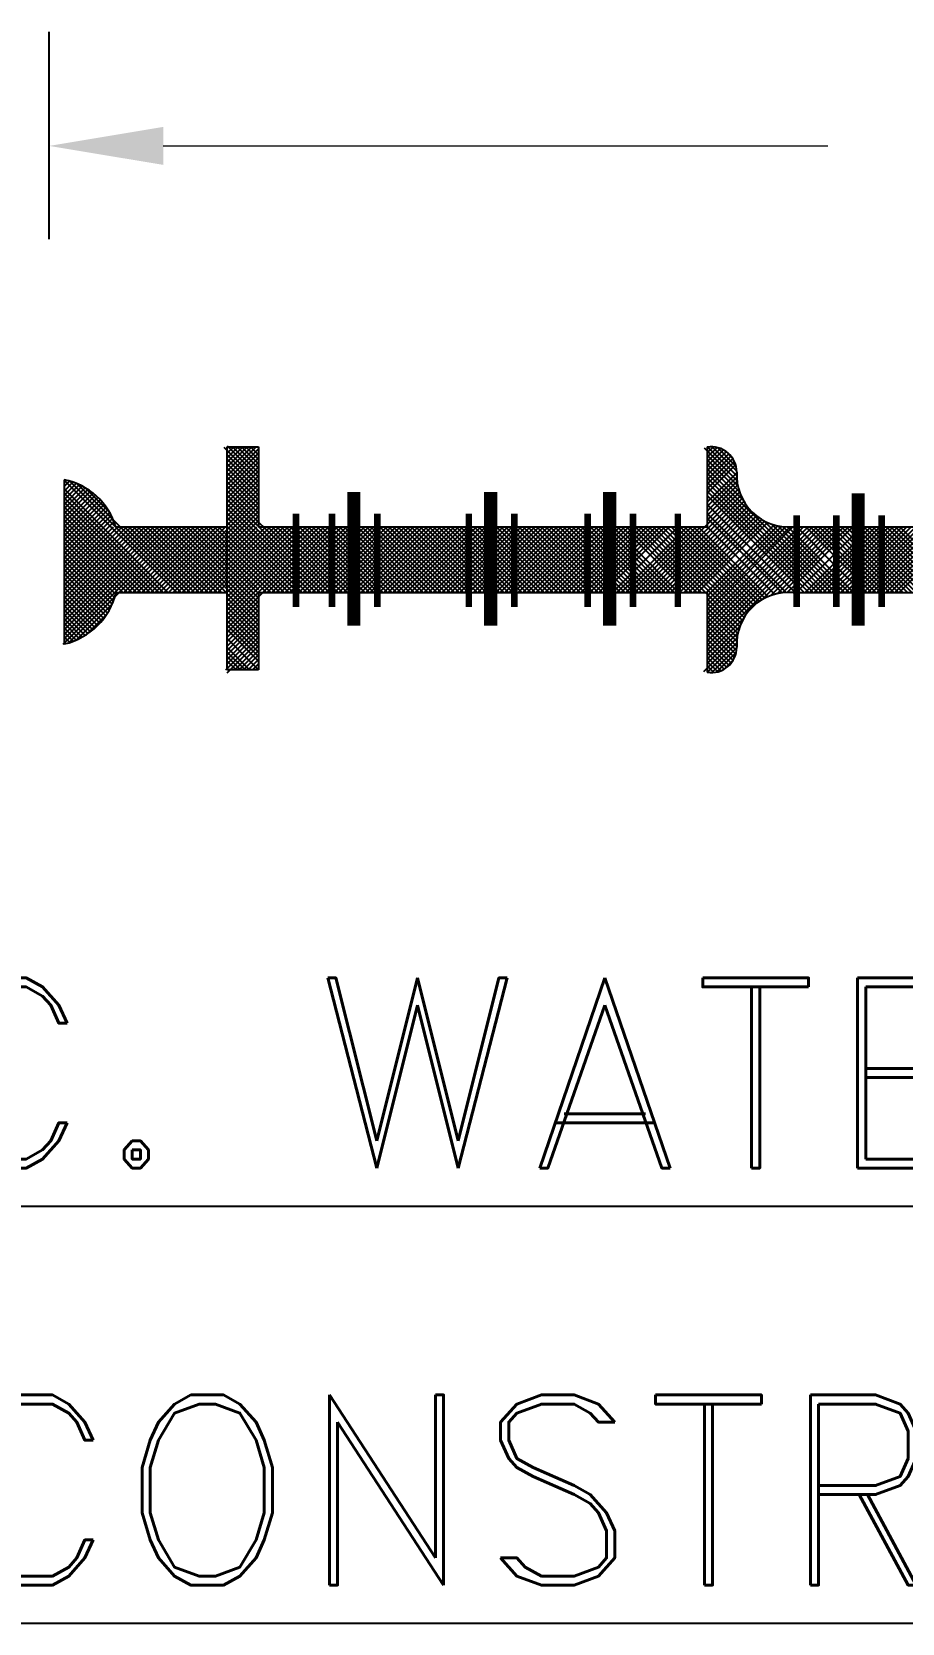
# Model space of a CAD drawing. Extents: x 151242 to 151523, y 158752 to 159354.
# Drawn here: x 151368.081 to 151369.454, y 158870.65 to 158873.161 of the extents above; entities that cross this region are included whole.
import ezdxf

# ---------------------------------------------------------------- set-up
doc = ezdxf.new("R2010")
doc.units = 0
doc.header["$LTSCALE"] = 3
doc.header["$MEASUREMENT"] = 0
doc.layers.get('0').update_dxf_attribs({"linetype": 'CONTINUOUS'})
doc.layers.add('4', color=12, linetype='CONTINUOUS')
doc.styles.add('ROMAND', font='romand', dxfattribs={"height": 0.5})

# ---------------------------------------------------------------- blocks, each defined once
blk = doc.blocks.new('*X83')
at = {"color": 0}
for p, q in [((21.25526, 40.23764), (21.2812, 40.26359)), ((21.25526, 40.23941), (21.27777, 40.26193)), ((21.25526, 40.24118), (21.27601, 40.26193)), ((21.25526, 40.24295), (21.27424, 40.26193)), ((21.25526, 40.23588), (21.2812, 40.26182)), ((21.28107, 40.23577), (21.25526, 40.26158)), ((21.25526, 40.23411), (21.2812, 40.26005)), ((21.2812, 40.23387), (21.25526, 40.25981)), ((21.27754, 40.23577), (21.25526, 40.25804)), ((21.2812, 40.2374), (21.25668, 40.26193)), ((21.2812, 40.23917), (21.25845, 40.26193)), ((21.25868, 40.23577), (21.2812, 40.25829)), ((21.2812, 40.24094), (21.26022, 40.26193)), ((21.26045, 40.23577), (21.2812, 40.25652)), ((21.2812, 40.24271), (21.26198, 40.26193)), ((21.27577, 40.23577), (21.25526, 40.25628)), ((21.274, 40.23577), (21.25526, 40.25451)), ((21.27224, 40.23577), (21.25526, 40.25274)), ((21.27047, 40.23577), (21.25526, 40.25097)), ((21.26222, 40.23577), (21.2812, 40.25475)), ((21.26399, 40.23577), (21.2812, 40.25298)), ((21.26575, 40.23577), (21.2812, 40.25121)), ((21.2687, 40.23577), (21.25526, 40.2492)), ((21.26693, 40.23577), (21.25526, 40.24744)), ((21.26516, 40.23577), (21.25526, 40.24567)), ((21.2634, 40.23577), (21.25526, 40.2439)), ((21.26752, 40.23577), (21.2812, 40.24945)), ((21.26929, 40.23577), (21.2812, 40.24768)), ((21.27106, 40.23577), (21.2812, 40.24591)), ((21.27283, 40.23577), (21.2812, 40.24414)), ((21.26163, 40.23577), (21.25526, 40.24213)), ((21.25986, 40.23577), (21.25526, 40.24037)), ((21.25809, 40.23577), (21.25526, 40.2386)), ((21.27459, 40.23577), (21.2812, 40.24238)), ((21.27636, 40.23577), (21.2812, 40.24061)), ((21.27813, 40.23577), (21.2812, 40.23884)), ((21.25526, 40.22704), (21.26399, 40.23577)), ((21.25526, 40.22881), (21.26222, 40.23577)), ((21.25526, 40.23057), (21.26045, 40.23577)), ((21.25526, 40.23234), (21.25868, 40.23577)), ((21.2638, 40.22652), (21.25526, 40.23506)), ((21.26204, 40.22652), (21.25526, 40.23329)), ((21.26027, 40.22652), (21.25526, 40.23153)), ((21.26557, 40.22652), (21.25633, 40.23577)), ((21.25651, 40.22652), (21.26575, 40.23577)), ((21.26734, 40.22652), (21.25809, 40.23577)), ((21.25828, 40.22652), (21.26752, 40.23577)), ((21.26911, 40.22652), (21.25986, 40.23577)), ((21.26004, 40.22652), (21.26929, 40.23577)), ((21.27088, 40.22652), (21.26163, 40.23577)), ((21.26181, 40.22652), (21.27106, 40.23577)), ((21.27264, 40.22652), (21.2634, 40.23577)), ((21.26358, 40.22652), (21.27283, 40.23577)), ((21.27441, 40.22652), (21.26516, 40.23577)), ((21.26535, 40.22652), (21.27459, 40.23577)), ((21.27618, 40.22652), (21.26693, 40.23577)), ((21.26711, 40.22652), (21.27636, 40.23577)), ((21.27795, 40.22652), (21.2687, 40.23577)), ((21.26888, 40.22652), (21.27813, 40.23577)), ((21.27971, 40.22652), (21.27047, 40.23577)), ((21.27065, 40.22652), (21.2799, 40.23577)), ((21.2812, 40.2268), (21.27224, 40.23577)), ((21.27242, 40.22652), (21.2812, 40.2353)), ((21.2812, 40.22856), (21.274, 40.23577)), ((21.27419, 40.22652), (21.2812, 40.23354)), ((21.2812, 40.23033), (21.27577, 40.23577)), ((21.27595, 40.22652), (21.2812, 40.23177)), ((21.2812, 40.2321), (21.27754, 40.23577)), ((21.2585, 40.22652), (21.25526, 40.22976)), ((21.25526, 40.2182), (21.26358, 40.22652)), ((21.25526, 40.21997), (21.26181, 40.22652)), ((21.25526, 40.22173), (21.26004, 40.22652)), ((21.25526, 40.2235), (21.25828, 40.22652)), ((21.25672, 40.21789), (21.26535, 40.22652)), ((21.26536, 40.21789), (21.25673, 40.22652)), ((21.25848, 40.21789), (21.26711, 40.22652)), ((21.26025, 40.21789), (21.26888, 40.22652)), ((21.2689, 40.21789), (21.26027, 40.22652)), ((21.26202, 40.21789), (21.27065, 40.22652)), ((21.27067, 40.21789), (21.26204, 40.22652)), ((21.26379, 40.21789), (21.27242, 40.22652)), ((21.27243, 40.21789), (21.2638, 40.22652)), ((21.26556, 40.21789), (21.27419, 40.22652)), ((21.2742, 40.21789), (21.26557, 40.22652)), ((21.26732, 40.21789), (21.27595, 40.22652)), ((21.27597, 40.21789), (21.26734, 40.22652)), ((21.27774, 40.21789), (21.26911, 40.22652)), ((21.27086, 40.21789), (21.2812, 40.22823)), ((21.2812, 40.21619), (21.27088, 40.22652)), ((21.2812, 40.21796), (21.27264, 40.22652)), ((21.2812, 40.21972), (21.27441, 40.22652)), ((21.2812, 40.22149), (21.27618, 40.22652)), ((21.27772, 40.22652), (21.2812, 40.23)), ((21.2812, 40.22326), (21.27795, 40.22652)), ((21.26183, 40.21789), (21.25526, 40.22446)), ((21.26006, 40.21789), (21.25526, 40.22269)), ((21.25829, 40.21789), (21.25526, 40.22092)), ((21.2641, 40.20229), (21.2812, 40.2194)), ((21.27439, 40.21789), (21.2812, 40.2247)), ((21.27616, 40.21789), (21.2812, 40.22293)), ((21.27793, 40.21789), (21.2812, 40.22116)), ((21.25526, 40.20229), (21.27086, 40.21789)), ((21.25526, 40.20582), (21.26732, 40.21789)), ((21.25526, 40.20759), (21.26556, 40.21789)), ((21.25526, 40.20936), (21.26379, 40.21789)), ((21.25526, 40.21113), (21.26202, 40.21789)), ((21.25526, 40.2129), (21.26025, 40.21789)), ((21.25526, 40.21466), (21.25848, 40.21789)), ((21.27036, 40.20229), (21.25526, 40.21738)), ((21.26859, 40.20229), (21.25526, 40.21562)), ((21.26682, 40.20229), (21.25526, 40.21385)), ((21.27212, 40.20229), (21.25652, 40.21789)), ((21.27389, 40.20229), (21.25829, 40.21789)), ((21.2588, 40.20229), (21.27439, 40.21789)), ((21.27566, 40.20229), (21.26006, 40.21789)), ((21.26056, 40.20229), (21.27616, 40.21789)), ((21.27743, 40.20229), (21.26183, 40.21789)), ((21.26233, 40.20229), (21.27793, 40.21789)), ((21.2812, 40.20205), (21.26536, 40.21789)), ((21.26587, 40.20229), (21.2812, 40.21763)), ((21.26763, 40.20229), (21.2812, 40.21586)), ((21.2812, 40.20558), (21.2689, 40.21789)), ((21.2694, 40.20229), (21.2812, 40.21409)), ((21.2812, 40.20735), (21.27067, 40.21789)), ((21.2812, 40.20912), (21.27243, 40.21789)), ((21.2812, 40.21089), (21.2742, 40.21789)), ((21.2812, 40.21265), (21.27597, 40.21789)), ((21.2812, 40.21442), (21.27774, 40.21789)), ((21.26505, 40.20229), (21.25526, 40.21208)), ((21.26328, 40.20229), (21.25526, 40.21031)), ((21.26152, 40.20229), (21.25526, 40.20855)), ((21.25975, 40.20229), (21.25526, 40.20678)), ((21.27117, 40.20229), (21.2812, 40.21232)), ((21.27294, 40.20229), (21.2812, 40.21056)), ((21.27471, 40.20229), (21.2812, 40.20879)), ((21.27647, 40.20229), (21.2812, 40.20702)), ((21.25798, 40.20229), (21.25526, 40.20501)), ((21.27824, 40.20229), (21.2812, 40.20525)), ((21.25526, 40.15279), (21.25788, 40.15541)), ((21.25526, 40.15102), (21.25965, 40.15541)), ((21.25526, 40.14926), (21.26141, 40.15541)), ((21.25526, 40.14749), (21.26318, 40.15541)), ((21.25526, 40.14572), (21.26495, 40.15541)), ((21.25526, 40.14395), (21.26672, 40.15541)), ((21.25526, 40.14219), (21.26848, 40.15541)), ((21.25526, 40.14042), (21.27025, 40.15541)), ((21.25526, 40.13865), (21.27202, 40.15541)), ((21.26949, 40.13774), (21.25526, 40.15198)), ((21.26773, 40.13774), (21.25526, 40.15021)), ((21.27303, 40.13774), (21.25536, 40.15541)), ((21.25612, 40.13774), (21.27379, 40.15541)), ((21.25789, 40.13774), (21.27556, 40.15541)), ((21.27656, 40.13774), (21.2589, 40.15541)), ((21.25966, 40.13774), (21.27732, 40.15541)), ((21.27833, 40.13774), (21.26067, 40.15541)), ((21.2801, 40.13774), (21.26243, 40.15541)), ((21.26319, 40.13774), (21.28086, 40.15541)), ((21.2812, 40.13841), (21.2642, 40.15541)), ((21.26496, 40.13774), (21.2812, 40.15399)), ((21.2812, 40.14017), (21.26597, 40.15541)), ((21.26673, 40.13774), (21.2812, 40.15222)), ((21.2812, 40.14194), (21.26774, 40.15541)), ((21.2685, 40.13774), (21.2812, 40.15045)), ((21.2812, 40.14371), (21.26951, 40.15541)), ((21.2812, 40.14548), (21.27127, 40.15541)), ((21.2812, 40.14725), (21.27304, 40.15541)), ((21.2812, 40.14901), (21.27481, 40.15541)), ((21.2812, 40.15078), (21.27658, 40.15541)), ((21.2812, 40.15255), (21.27834, 40.15541)), ((21.26596, 40.13774), (21.25526, 40.14844)), ((21.26419, 40.13774), (21.25526, 40.14667)), ((21.26242, 40.13774), (21.25526, 40.14491)), ((21.27026, 40.13774), (21.2812, 40.14868)), ((21.27203, 40.13774), (21.2812, 40.14692)), ((21.2738, 40.13774), (21.2812, 40.14515)), ((21.27557, 40.13774), (21.2812, 40.14338)), ((21.26065, 40.13774), (21.25526, 40.14314)), ((21.25889, 40.13774), (21.25526, 40.14137)), ((21.26637, 40.1285), (21.25526, 40.1396)), ((21.25526, 40.13511), (21.25789, 40.13774)), ((21.25526, 40.13335), (21.25966, 40.13774)), ((21.25526, 40.13158), (21.26142, 40.13774)), ((21.25526, 40.12981), (21.26319, 40.13774)), ((21.2646, 40.1285), (21.25535, 40.13774)), ((21.25571, 40.1285), (21.26496, 40.13774)), ((21.25748, 40.1285), (21.26673, 40.13774)), ((21.26813, 40.1285), (21.25889, 40.13774)), ((21.25925, 40.1285), (21.2685, 40.13774)), ((21.2699, 40.1285), (21.26065, 40.13774)), ((21.26102, 40.1285), (21.27026, 40.13774)), ((21.27167, 40.1285), (21.26242, 40.13774)), ((21.26278, 40.1285), (21.27203, 40.13774)), ((21.27344, 40.1285), (21.26419, 40.13774)), ((21.26455, 40.1285), (21.2738, 40.13774)), ((21.2752, 40.1285), (21.26596, 40.13774)), ((21.26632, 40.1285), (21.27557, 40.13774)), ((21.27697, 40.1285), (21.26773, 40.13774)), ((21.26809, 40.1285), (21.27733, 40.13774)), ((21.27874, 40.1285), (21.26949, 40.13774)), ((21.26986, 40.1285), (21.2812, 40.13985)), ((21.27162, 40.1285), (21.28087, 40.13774)), ((21.2812, 40.12957), (21.27303, 40.13774)), ((21.2812, 40.13134), (21.2748, 40.13774)), ((21.2812, 40.1331), (21.27656, 40.13774)), ((21.27733, 40.13774), (21.2812, 40.14161)), ((21.2812, 40.13487), (21.27833, 40.13774)), ((21.26283, 40.1285), (21.25526, 40.13607)), ((21.26106, 40.1285), (21.25526, 40.1343)), ((21.2593, 40.1285), (21.25526, 40.13253)), ((21.27339, 40.1285), (21.2812, 40.13631)), ((21.27516, 40.1285), (21.2812, 40.13454)), ((21.27693, 40.1285), (21.2812, 40.13277)), ((21.27869, 40.1285), (21.2812, 40.13101)), ((21.25753, 40.1285), (21.25526, 40.13076)), ((21.25526, 40.12628), (21.25748, 40.1285)), ((21.25526, 40.12451), (21.25925, 40.1285)), ((21.25526, 40.12274), (21.26102, 40.1285)), ((21.25526, 40.12097), (21.26278, 40.1285)), ((21.26262, 40.11987), (21.25526, 40.12723)), ((21.26085, 40.11987), (21.25526, 40.12546)), ((21.26439, 40.11987), (21.25576, 40.1285)), ((21.25592, 40.11987), (21.26455, 40.1285)), ((21.26616, 40.11987), (21.25753, 40.1285)), ((21.25769, 40.11987), (21.26632, 40.1285)), ((21.26792, 40.11987), (21.2593, 40.1285)), ((21.25946, 40.11987), (21.26809, 40.1285)), ((21.26969, 40.11987), (21.26106, 40.1285)), ((21.26123, 40.11987), (21.26986, 40.1285)), ((21.27146, 40.11987), (21.26283, 40.1285)), ((21.26299, 40.11987), (21.27162, 40.1285)), ((21.27323, 40.11987), (21.2646, 40.1285)), ((21.26476, 40.11987), (21.27339, 40.1285)), ((21.275, 40.11987), (21.26637, 40.1285)), ((21.26653, 40.11987), (21.27516, 40.1285)), ((21.27676, 40.11987), (21.26813, 40.1285)), ((21.2683, 40.11987), (21.27693, 40.1285)), ((21.27853, 40.11987), (21.2699, 40.1285)), ((21.27006, 40.11987), (21.27869, 40.1285)), ((21.2803, 40.11987), (21.27167, 40.1285)), ((21.27183, 40.11987), (21.28046, 40.1285)), ((21.2812, 40.12073), (21.27344, 40.1285)), ((21.2736, 40.11987), (21.2812, 40.12747)), ((21.2812, 40.1225), (21.2752, 40.1285)), ((21.27537, 40.11987), (21.2812, 40.1257)), ((21.2812, 40.12427), (21.27697, 40.1285)), ((21.2812, 40.12603), (21.27874, 40.1285)), ((21.25909, 40.11987), (21.25526, 40.12369)), ((21.2812, 40.09598), (21.25526, 40.12193)), ((21.25526, 40.11744), (21.25769, 40.11987)), ((21.25526, 40.11567), (21.25946, 40.11987)), ((21.25526, 40.1139), (21.26123, 40.11987)), ((21.25526, 40.11213), (21.26299, 40.11987)), ((21.25526, 40.11037), (21.26476, 40.11987)), ((21.25526, 40.1086), (21.26653, 40.11987)), ((21.25526, 40.10683), (21.2683, 40.11987)), ((21.25526, 40.10506), (21.27006, 40.11987)), ((21.25526, 40.10329), (21.27183, 40.11987)), ((21.25526, 40.10153), (21.2736, 40.11987)), ((21.25526, 40.09976), (21.27537, 40.11987)), ((21.25526, 40.09799), (21.27714, 40.11987)), ((21.25526, 40.09622), (21.2789, 40.11987)), ((21.25526, 40.09446), (21.28067, 40.11987)), ((21.25526, 40.09269), (21.2812, 40.11863)), ((21.2812, 40.09245), (21.25526, 40.11839)), ((21.2812, 40.09421), (21.25555, 40.11987)), ((21.2812, 40.09775), (21.25909, 40.11987)), ((21.2812, 40.09952), (21.26085, 40.11987)), ((21.2812, 40.10128), (21.26262, 40.11987)), ((21.2812, 40.10305), (21.26439, 40.11987)), ((21.2812, 40.10482), (21.26616, 40.11987)), ((21.2812, 40.10659), (21.26792, 40.11987)), ((21.2812, 40.10836), (21.26969, 40.11987)), ((21.2812, 40.11012), (21.27146, 40.11987)), ((21.2812, 40.11189), (21.27323, 40.11987)), ((21.2812, 40.11366), (21.275, 40.11987)), ((21.2812, 40.11543), (21.27676, 40.11987)), ((21.27714, 40.11987), (21.2812, 40.12394)), ((21.2812, 40.11719), (21.27853, 40.11987)), ((21.2789, 40.11987), (21.2812, 40.12217)), ((21.25526, 40.09092), (21.2812, 40.11686)), ((21.28102, 40.09086), (21.25526, 40.11662)), ((21.25526, 40.08915), (21.2812, 40.1151)), ((21.2812, 40.08891), (21.25526, 40.11485)), ((21.27748, 40.09086), (21.25526, 40.11309)), ((21.25874, 40.09086), (21.2812, 40.11333)), ((21.27571, 40.09086), (21.25526, 40.11132)), ((21.27395, 40.09086), (21.25526, 40.10955)), ((21.27218, 40.09086), (21.25526, 40.10778)), ((21.27041, 40.09086), (21.25526, 40.10602)), ((21.26051, 40.09086), (21.2812, 40.11156)), ((21.26227, 40.09086), (21.2812, 40.10979)), ((21.26404, 40.09086), (21.2812, 40.10803)), ((21.26581, 40.09086), (21.2812, 40.10626)), ((21.26864, 40.09086), (21.25526, 40.10425)), ((21.26688, 40.09086), (21.25526, 40.10248)), ((21.26511, 40.09086), (21.25526, 40.10071)), ((21.26758, 40.09086), (21.2812, 40.10449)), ((21.26935, 40.09086), (21.2812, 40.10272)), ((21.27111, 40.09086), (21.2812, 40.10095)), ((21.26334, 40.09086), (21.25526, 40.09894)), ((21.26157, 40.09086), (21.25526, 40.09718)), ((21.25981, 40.09086), (21.25526, 40.09541)), ((21.25804, 40.09086), (21.25526, 40.09364)), ((21.27288, 40.09086), (21.2812, 40.09919)), ((21.27465, 40.09086), (21.2812, 40.09742)), ((21.27642, 40.09086), (21.2812, 40.09565)), ((21.27818, 40.09086), (21.2812, 40.09388)), ((21.25526, 40.08738), (21.25874, 40.09086)), ((21.25526, 40.08562), (21.26051, 40.09086)), ((21.25526, 40.08385), (21.26227, 40.09086)), ((21.25526, 40.08208), (21.26404, 40.09086)), ((21.26375, 40.08162), (21.25526, 40.09011)), ((21.26198, 40.08162), (21.25526, 40.08834)), ((21.26552, 40.08162), (21.25627, 40.09086)), ((21.25656, 40.08162), (21.26581, 40.09086)), ((21.26728, 40.08162), (21.25804, 40.09086)), ((21.25833, 40.08162), (21.26758, 40.09086)), ((21.26905, 40.08162), (21.25981, 40.09086)), ((21.2601, 40.08162), (21.26935, 40.09086)), ((21.27082, 40.08162), (21.26157, 40.09086)), ((21.26187, 40.08162), (21.27111, 40.09086)), ((21.27259, 40.08162), (21.26334, 40.09086)), ((21.26363, 40.08162), (21.27288, 40.09086)), ((21.27436, 40.08162), (21.26511, 40.09086)), ((21.2654, 40.08162), (21.27465, 40.09086)), ((21.27612, 40.08162), (21.26688, 40.09086)), ((21.26717, 40.08162), (21.27642, 40.09086)), ((21.27789, 40.08162), (21.26864, 40.09086)), ((21.26894, 40.08162), (21.27818, 40.09086)), ((21.2812, 40.08007), (21.27041, 40.09086)), ((21.27071, 40.08162), (21.27995, 40.09086)), ((21.2812, 40.08184), (21.27218, 40.09086)), ((21.27247, 40.08162), (21.2812, 40.09035)), ((21.2812, 40.08361), (21.27395, 40.09086)), ((21.27424, 40.08162), (21.2812, 40.08858)), ((21.2812, 40.08537), (21.27571, 40.09086)), ((21.2812, 40.08714), (21.27748, 40.09086)), ((21.26021, 40.08162), (21.25526, 40.08657)), ((21.25845, 40.08162), (21.25526, 40.0848)), ((21.25526, 40.07855), (21.25833, 40.08162)), ((21.25526, 40.07678), (21.2601, 40.08162)), ((21.25526, 40.07501), (21.26187, 40.08162)), ((21.25526, 40.07324), (21.26363, 40.08162)), ((21.25526, 40.07147), (21.2654, 40.08162)), ((21.26354, 40.07299), (21.25526, 40.08127)), ((21.26531, 40.07299), (21.25668, 40.08162)), ((21.26708, 40.07299), (21.25845, 40.08162)), ((21.25854, 40.07299), (21.26717, 40.08162)), ((21.26884, 40.07299), (21.26021, 40.08162)), ((21.26031, 40.07299), (21.26894, 40.08162)), ((21.27061, 40.07299), (21.26198, 40.08162)), ((21.26208, 40.07299), (21.27071, 40.08162)), ((21.27238, 40.07299), (21.26375, 40.08162)), ((21.26384, 40.07299), (21.27247, 40.08162)), ((21.27415, 40.07299), (21.26552, 40.08162)), ((21.26561, 40.07299), (21.27424, 40.08162)), ((21.27591, 40.07299), (21.26728, 40.08162)), ((21.26738, 40.07299), (21.27601, 40.08162)), ((21.27768, 40.07299), (21.26905, 40.08162)), ((21.26915, 40.07299), (21.27778, 40.08162)), ((21.2812, 40.07123), (21.27082, 40.08162)), ((21.27091, 40.07299), (21.2812, 40.08328)), ((21.2812, 40.073), (21.27259, 40.08162)), ((21.27268, 40.07299), (21.2812, 40.08151)), ((21.2812, 40.07477), (21.27436, 40.08162)), ((21.27601, 40.08162), (21.2812, 40.08681)), ((21.2812, 40.07654), (21.27612, 40.08162)), ((21.27778, 40.08162), (21.2812, 40.08504)), ((21.2812, 40.0783), (21.27789, 40.08162)), ((21.26177, 40.07299), (21.25526, 40.0795)), ((21.26, 40.07299), (21.25526, 40.07773)), ((21.25824, 40.07299), (21.25526, 40.07596)), ((21.27445, 40.07299), (21.2812, 40.07974)), ((21.27622, 40.07299), (21.2812, 40.07797)), ((21.27799, 40.07299), (21.2812, 40.07621)), ((21.25526, 40.06971), (21.25854, 40.07299)), ((21.25526, 40.06794), (21.26031, 40.07299)), ((21.25526, 40.06617), (21.26208, 40.07299)), ((21.25526, 40.0644), (21.26384, 40.07299)), ((21.25526, 40.06264), (21.26561, 40.07299)), ((21.25526, 40.06087), (21.26738, 40.07299)), ((21.25526, 40.0591), (21.26915, 40.07299)), ((21.25526, 40.05733), (21.27091, 40.07299)), ((21.25526, 40.05556), (21.27268, 40.07299)), ((21.25526, 40.0538), (21.27445, 40.07299)), ((21.25526, 40.05203), (21.27622, 40.07299)), ((21.25526, 40.05026), (21.27799, 40.07299)), ((21.25526, 40.04849), (21.27975, 40.07299)), ((21.25526, 40.04673), (21.2812, 40.07267)), ((21.2812, 40.04648), (21.25526, 40.07243)), ((21.25526, 40.04496), (21.2812, 40.0709)), ((21.2812, 40.04472), (21.25526, 40.07066)), ((21.25526, 40.04319), (21.2812, 40.06913)), ((21.2812, 40.04295), (21.25526, 40.06889)), ((21.2812, 40.04825), (21.25647, 40.07299)), ((21.2812, 40.05002), (21.25824, 40.07299)), ((21.2812, 40.05179), (21.26, 40.07299)), ((21.2812, 40.05355), (21.26177, 40.07299)), ((21.2812, 40.05532), (21.26354, 40.07299)), ((21.2812, 40.05709), (21.26531, 40.07299)), ((21.2812, 40.05886), (21.26708, 40.07299)), ((21.2812, 40.06063), (21.26884, 40.07299)), ((21.2812, 40.06239), (21.27061, 40.07299)), ((21.2812, 40.06416), (21.27238, 40.07299)), ((21.2812, 40.06593), (21.27415, 40.07299)), ((21.2812, 40.0677), (21.27591, 40.07299)), ((21.2812, 40.06946), (21.27768, 40.07299)), ((21.25526, 40.04142), (21.2812, 40.06737)), ((21.2812, 40.04118), (21.25526, 40.06712)), ((21.25526, 40.03965), (21.2812, 40.0656)), ((21.2812, 40.03941), (21.25526, 40.06536)), ((21.25526, 40.03789), (21.2812, 40.06383)), ((21.2812, 40.03764), (21.25526, 40.06359)), ((21.2802, 40.03688), (21.25526, 40.06182)), ((21.25602, 40.03688), (21.2812, 40.06206)), ((21.27843, 40.03688), (21.25526, 40.06005)), ((21.27666, 40.03688), (21.25526, 40.05829)), ((21.2749, 40.03688), (21.25526, 40.05652)), ((21.25779, 40.03688), (21.2812, 40.0603)), ((21.25956, 40.03688), (21.2812, 40.05853)), ((21.26132, 40.03688), (21.2812, 40.05676)), ((21.27313, 40.03688), (21.25526, 40.05475)), ((21.27136, 40.03688), (21.25526, 40.05298)), ((21.26959, 40.03688), (21.25526, 40.05121)), ((21.26783, 40.03688), (21.25526, 40.04945)), ((21.26309, 40.03688), (21.2812, 40.05499)), ((21.26486, 40.03688), (21.2812, 40.05322)), ((21.26663, 40.03688), (21.2812, 40.05146)), ((21.2684, 40.03688), (21.2812, 40.04969)), ((21.26606, 40.03688), (21.25526, 40.04768)), ((21.26429, 40.03688), (21.25526, 40.04591)), ((21.26252, 40.03688), (21.25526, 40.04414)), ((21.27016, 40.03688), (21.2812, 40.04792)), ((21.27193, 40.03688), (21.2812, 40.04615)), ((21.2737, 40.03688), (21.2812, 40.04439)), ((21.26076, 40.03688), (21.25526, 40.04238)), ((21.25899, 40.03688), (21.25526, 40.04061)), ((21.26647, 40.02763), (21.25526, 40.03884)), ((21.25526, 40.03435), (21.25779, 40.03688)), ((21.25526, 40.03258), (21.25956, 40.03688)), ((21.25526, 40.03082), (21.26132, 40.03688)), ((21.25526, 40.02905), (21.26309, 40.03688)), ((21.25526, 40.02551), (21.26663, 40.03688)), ((21.2647, 40.02763), (21.25545, 40.03688)), ((21.25561, 40.02763), (21.26486, 40.03688)), ((21.26823, 40.02763), (21.25899, 40.03688)), ((21.25915, 40.02763), (21.2684, 40.03688)), ((21.27, 40.02763), (21.26076, 40.03688)), ((21.26092, 40.02763), (21.27016, 40.03688)), ((21.27177, 40.02763), (21.26252, 40.03688)), ((21.26268, 40.02763), (21.27193, 40.03688)), ((21.27354, 40.02763), (21.26429, 40.03688)), ((21.26445, 40.02763), (21.2737, 40.03688)), ((21.27531, 40.02763), (21.26606, 40.03688)), ((21.26622, 40.02763), (21.27547, 40.03688)), ((21.27707, 40.02763), (21.26783, 40.03688)), ((21.26799, 40.02763), (21.27723, 40.03688)), ((21.27884, 40.02763), (21.26959, 40.03688)), ((21.26976, 40.02763), (21.279, 40.03688)), ((21.28061, 40.02763), (21.27136, 40.03688)), ((21.27152, 40.02763), (21.28077, 40.03688)), ((21.2812, 40.02881), (21.27313, 40.03688)), ((21.2812, 40.03057), (21.2749, 40.03688)), ((21.27547, 40.03688), (21.2812, 40.04262)), ((21.2812, 40.03234), (21.27666, 40.03688)), ((21.27723, 40.03688), (21.2812, 40.04085)), ((21.2812, 40.03411), (21.27843, 40.03688)), ((21.279, 40.03688), (21.2812, 40.03908)), ((21.26293, 40.02763), (21.25526, 40.0353)), ((21.26116, 40.02763), (21.25526, 40.03354)), ((21.2594, 40.02763), (21.25526, 40.03177)), ((21.27329, 40.02763), (21.2812, 40.03555)), ((21.27506, 40.02763), (21.2812, 40.03378)), ((21.27683, 40.02763), (21.2812, 40.03201)), ((21.25763, 40.02763), (21.25526, 40.03)), ((21.25526, 40.02374), (21.25915, 40.02763)), ((21.25526, 40.02198), (21.26092, 40.02763)), ((21.25526, 40.02021), (21.26268, 40.02763)), ((21.26272, 40.019), (21.25526, 40.02647)), ((21.26095, 40.019), (21.25526, 40.0247)), ((21.25582, 40.019), (21.26445, 40.02763)), ((21.26449, 40.019), (21.25586, 40.02763)), ((21.25759, 40.019), (21.26622, 40.02763)), ((21.26626, 40.019), (21.25763, 40.02763)), ((21.25936, 40.019), (21.26799, 40.02763)), ((21.26803, 40.019), (21.2594, 40.02763)), ((21.26113, 40.019), (21.26976, 40.02763)), ((21.26979, 40.019), (21.26116, 40.02763)), ((21.26289, 40.019), (21.27152, 40.02763)), ((21.27156, 40.019), (21.26293, 40.02763)), ((21.26466, 40.019), (21.27329, 40.02763)), ((21.27333, 40.019), (21.2647, 40.02763)), ((21.26643, 40.019), (21.27506, 40.02763)), ((21.2751, 40.019), (21.26647, 40.02763)), ((21.2682, 40.019), (21.27683, 40.02763)), ((21.27686, 40.019), (21.26823, 40.02763)), ((21.26996, 40.019), (21.27859, 40.02763)), ((21.27863, 40.019), (21.27, 40.02763)), ((21.27173, 40.019), (21.28036, 40.02763)), ((21.2804, 40.019), (21.27177, 40.02763)), ((21.2735, 40.019), (21.2812, 40.02671)), ((21.2812, 40.01997), (21.27354, 40.02763)), ((21.27527, 40.019), (21.2812, 40.02494)), ((21.2812, 40.02173), (21.27531, 40.02763)), ((21.2812, 40.0235), (21.27707, 40.02763)), ((21.27859, 40.02763), (21.2812, 40.03024)), ((21.2812, 40.02527), (21.27884, 40.02763)), ((21.25402, 40.00483), (21.2682, 40.019)), ((21.25919, 40.019), (21.25526, 40.02293)), ((21.25742, 40.019), (21.25526, 40.02116)), ((21.25526, 40.01667), (21.25759, 40.019)), ((21.25526, 40.01491), (21.25936, 40.019)), ((21.25526, 40.01314), (21.26113, 40.019)), ((21.25526, 40.01137), (21.26289, 40.019)), ((21.25526, 40.0096), (21.26466, 40.019)), ((21.25526, 40.00783), (21.26643, 40.019)), ((21.25526, 40.0043), (21.26996, 40.019)), ((21.26983, 40.00483), (21.25565, 40.019)), ((21.2716, 40.00483), (21.25742, 40.019)), ((21.25755, 40.00483), (21.27173, 40.019)), ((21.27336, 40.00483), (21.25919, 40.019)), ((21.25932, 40.00483), (21.2735, 40.019)), ((21.27513, 40.00483), (21.26095, 40.019)), ((21.26109, 40.00483), (21.27527, 40.019)), ((21.2769, 40.00483), (21.26272, 40.019)), ((21.26286, 40.00483), (21.27704, 40.019)), ((21.27867, 40.00483), (21.26449, 40.019)), ((21.26463, 40.00483), (21.2788, 40.019)), ((21.2812, 40.00406), (21.26626, 40.019)), ((21.26639, 40.00483), (21.28057, 40.019)), ((21.2822, 40.00483), (21.26803, 40.019)), ((21.26816, 40.00483), (21.2812, 40.01787)), ((21.2812, 40.00759), (21.26979, 40.019)), ((21.2812, 40.00936), (21.27156, 40.019)), ((21.2812, 40.01113), (21.27333, 40.019)), ((21.2812, 40.0129), (21.2751, 40.019)), ((21.2812, 40.01466), (21.27686, 40.019)), ((21.27704, 40.019), (21.2812, 40.02317)), ((21.2812, 40.01643), (21.27863, 40.019)), ((21.2788, 40.019), (21.2812, 40.02141)), ((21.26806, 40.00483), (21.25526, 40.01763)), ((21.26629, 40.00483), (21.25526, 40.01586)), ((21.26453, 40.00483), (21.25526, 40.01409)), ((21.26276, 40.00483), (21.25526, 40.01232)), ((21.26993, 40.00483), (21.2812, 40.0161)), ((21.2717, 40.00483), (21.2812, 40.01433)), ((21.27346, 40.00483), (21.2812, 40.01257)), ((21.26099, 40.00483), (21.25526, 40.01056)), ((21.25922, 40.00483), (21.25526, 40.00879)), ((21.25745, 40.00483), (21.25526, 40.00702)), ((21.27523, 40.00483), (21.2812, 40.0108)), ((21.277, 40.00483), (21.2812, 40.00903)), ((21.27877, 40.00483), (21.2812, 40.00726))]:
    blk.add_line(p, q, dxfattribs=at)
blk = doc.blocks.new('*X86')
at = {"color": 0}
for p, q in [((21.23236, 40.16702), (21.26763, 40.20229)), ((21.23413, 40.16702), (21.2694, 40.20229)), ((21.2359, 40.16702), (21.27117, 40.20229)), ((21.23767, 40.16702), (21.27294, 40.20229)), ((21.23943, 40.16702), (21.27471, 40.20229)), ((21.2412, 40.16702), (21.27647, 40.20229)), ((21.24297, 40.16702), (21.27824, 40.20229)), ((21.2465, 40.16702), (21.28131, 40.20183)), ((21.25281, 40.18924), (21.26587, 40.20229)), ((21.25421, 40.1924), (21.2641, 40.20229)), ((21.25489, 40.19485), (21.26233, 40.20229)), ((21.25522, 40.19694), (21.26056, 40.20229)), ((21.28972, 40.16702), (21.25526, 40.20073)), ((21.25533, 40.19882), (21.2588, 40.20229)), ((21.29149, 40.16702), (21.25621, 40.20229)), ((21.29325, 40.16702), (21.25798, 40.20229)), ((21.29502, 40.16702), (21.25975, 40.20229)), ((21.29679, 40.16702), (21.26152, 40.20229)), ((21.29856, 40.16702), (21.26328, 40.20229)), ((21.30032, 40.16702), (21.26505, 40.20229)), ((21.30209, 40.16702), (21.26682, 40.20229)), ((21.30386, 40.16702), (21.26859, 40.20229)), ((21.28394, 40.1887), (21.27036, 40.20229)), ((21.28237, 40.19204), (21.27212, 40.20229)), ((21.28163, 40.19455), (21.27389, 40.20229)), ((21.28127, 40.19668), (21.27566, 40.20229)), ((21.28113, 40.19858), (21.27743, 40.20229)), ((21.25004, 40.16702), (21.28115, 40.19813)), ((21.25181, 40.16702), (21.28129, 40.1965)), ((21.28265, 40.16702), (21.25488, 40.19479)), ((21.28441, 40.16702), (21.25514, 40.19629)), ((21.25526, 40.16693), (21.28188, 40.19356)), ((21.28618, 40.16702), (21.25529, 40.19791)), ((21.28795, 40.16702), (21.25532, 40.19965)), ((21.2812, 40.15785), (21.25167, 40.18739)), ((21.2812, 40.15962), (21.25237, 40.18846)), ((21.2812, 40.16139), (21.253, 40.18959)), ((21.2812, 40.16316), (21.25358, 40.19078)), ((21.2812, 40.16669), (21.25452, 40.19338)), ((21.25526, 40.1634), (21.28281, 40.19095)), ((21.25526, 40.16163), (21.28337, 40.18974)), ((21.25526, 40.15986), (21.284, 40.1886)), ((21.25526, 40.15809), (21.28469, 40.18752)), ((21.23059, 40.16702), (21.24467, 40.18109)), ((21.27127, 40.15541), (21.24526, 40.18143)), ((21.27304, 40.15541), (21.24634, 40.18211)), ((21.27481, 40.15541), (21.24736, 40.18285)), ((21.27658, 40.15541), (21.24833, 40.18365)), ((21.27834, 40.15541), (21.24925, 40.1845)), ((21.2812, 40.15432), (21.25011, 40.18541)), ((21.28188, 40.15541), (21.25092, 40.18637)), ((21.25434, 40.15541), (21.28543, 40.1865)), ((21.25526, 40.15456), (21.28623, 40.18553)), ((21.25788, 40.15541), (21.28709, 40.18462)), ((21.25965, 40.15541), (21.288, 40.18376)), ((21.26141, 40.15541), (21.28896, 40.18296)), ((21.26318, 40.15541), (21.28998, 40.18221)), ((21.26495, 40.15541), (21.29105, 40.18151)), ((21.30563, 40.16702), (21.29125, 40.1814)), ((21.22352, 40.16702), (21.23503, 40.17852)), ((21.22367, 40.16893), (21.23335, 40.17861)), ((21.22396, 40.17098), (21.2313, 40.17833)), ((21.22407, 40.16579), (21.23696, 40.17869)), ((21.22533, 40.17413), (21.22815, 40.17695)), ((21.23492, 40.16702), (21.22643, 40.17551)), ((21.22706, 40.16702), (21.23906, 40.17902)), ((21.23669, 40.16702), (21.22735, 40.17636)), ((21.23845, 40.16702), (21.22838, 40.17709)), ((21.22883, 40.16702), (21.2415, 40.17969)), ((21.24022, 40.16702), (21.22953, 40.17771)), ((21.24199, 40.16702), (21.23081, 40.17819)), ((21.24552, 40.16702), (21.23394, 40.1786)), ((21.24729, 40.16702), (21.23571, 40.1786)), ((21.24906, 40.16702), (21.23734, 40.17873)), ((21.25083, 40.16702), (21.23886, 40.17898)), ((21.2526, 40.16702), (21.24029, 40.17932)), ((21.26597, 40.15541), (21.24164, 40.17974)), ((21.26774, 40.15541), (21.24291, 40.18024)), ((21.26951, 40.15541), (21.24411, 40.1808)), ((21.26672, 40.15541), (21.29219, 40.18088)), ((21.26848, 40.15541), (21.29338, 40.18031)), ((21.27025, 40.15541), (21.29465, 40.1798)), ((21.28363, 40.16702), (21.29598, 40.17937)), ((21.28539, 40.16702), (21.2974, 40.17902)), ((21.28716, 40.16702), (21.29891, 40.17876)), ((21.28893, 40.16702), (21.30052, 40.17861)), ((21.2907, 40.16702), (21.30227, 40.17859)), ((21.29247, 40.16702), (21.30399, 40.17854)), ((21.29423, 40.16702), (21.30546, 40.17825)), ((21.3074, 40.16702), (21.29459, 40.17982)), ((21.296, 40.16702), (21.30677, 40.17778)), ((21.30916, 40.16702), (21.29709, 40.17909)), ((21.29777, 40.16702), (21.30793, 40.17718)), ((21.31233, 40.16562), (21.29923, 40.17872)), ((21.29954, 40.16702), (21.30898, 40.17646)), ((21.3127, 40.16702), (21.30113, 40.17859)), ((21.3013, 40.16702), (21.30991, 40.17562)), ((21.31279, 40.1687), (21.30287, 40.17861)), ((21.31257, 40.17068), (21.30486, 40.17839)), ((21.31149, 40.17353), (21.3077, 40.17732)), ((21.22608, 40.16702), (21.2237, 40.1694)), ((21.22785, 40.16702), (21.22394, 40.17092)), ((21.22961, 40.16702), (21.22436, 40.17227)), ((21.23138, 40.16702), (21.22493, 40.17347)), ((21.23315, 40.16702), (21.22562, 40.17454)), ((21.30307, 40.16702), (21.31073, 40.17468)), ((21.30484, 40.16702), (21.31144, 40.17362)), ((21.30661, 40.16702), (21.31202, 40.17243)), ((21.30838, 40.16702), (21.31247, 40.17111)), ((21.31014, 40.16702), (21.31274, 40.16961)), ((21.2642, 40.15541), (21.25526, 40.16435)), ((21.26243, 40.15541), (21.25526, 40.16258)), ((21.27202, 40.15541), (21.2812, 40.16459)), ((21.27379, 40.15541), (21.2812, 40.16283)), ((21.26067, 40.15541), (21.25526, 40.16082)), ((21.2589, 40.15541), (21.25526, 40.15905)), ((21.27556, 40.15541), (21.2812, 40.16106)), ((21.27732, 40.15541), (21.2812, 40.15929))]:
    blk.add_line(p, q, dxfattribs=at)
blk = doc.blocks.new('*X85')
at = {"color": 0}
for p, q in [((21.25526, 39.95303), (21.27991, 39.97768)), ((21.25526, 39.9548), (21.27814, 39.97768)), ((21.25526, 39.95657), (21.27637, 39.97768)), ((21.25526, 39.95834), (21.2746, 39.97768)), ((21.25526, 39.96011), (21.27284, 39.97768)), ((21.25526, 39.96187), (21.27107, 39.97768)), ((21.25526, 39.96364), (21.2693, 39.97768)), ((21.25526, 39.96541), (21.26753, 39.97768)), ((21.25526, 39.96718), (21.26577, 39.97768)), ((21.25526, 39.96894), (21.264, 39.97768)), ((21.25526, 39.97071), (21.26223, 39.97768)), ((21.25526, 39.97248), (21.26046, 39.97768)), ((21.25526, 39.97425), (21.25869, 39.97768)), ((21.25526, 39.95127), (21.2812, 39.97721)), ((21.2812, 39.95102), (21.25526, 39.97697)), ((21.25526, 39.9495), (21.2812, 39.97544)), ((21.2812, 39.94926), (21.25526, 39.9752)), ((21.2812, 39.95279), (21.25631, 39.97768)), ((21.2812, 39.95456), (21.25808, 39.97768)), ((21.2812, 39.95633), (21.25985, 39.97768)), ((21.2812, 39.95809), (21.26162, 39.97768)), ((21.2812, 39.95986), (21.26339, 39.97768)), ((21.2812, 39.96163), (21.26515, 39.97768)), ((21.2812, 39.9634), (21.26692, 39.97768)), ((21.2812, 39.96517), (21.26869, 39.97768)), ((21.2812, 39.96693), (21.27046, 39.97768)), ((21.2812, 39.9687), (21.27222, 39.97768)), ((21.2812, 39.97047), (21.27399, 39.97768)), ((21.2812, 39.97224), (21.27576, 39.97768)), ((21.2812, 39.974), (21.27753, 39.97768)), ((21.25526, 39.94773), (21.2812, 39.97368)), ((21.2812, 39.94749), (21.25526, 39.97343)), ((21.25526, 39.94596), (21.2812, 39.97191)), ((21.2812, 39.94572), (21.25526, 39.97167)), ((21.25526, 39.9442), (21.2812, 39.97014)), ((21.2812, 39.94395), (21.25526, 39.9699)), ((21.25526, 39.94243), (21.2812, 39.96837)), ((21.2812, 39.94219), (21.25526, 39.96813)), ((21.25526, 39.94066), (21.2812, 39.9666)), ((21.2812, 39.94042), (21.25526, 39.96636)), ((21.25526, 39.93889), (21.2812, 39.96484)), ((21.2812, 39.93865), (21.25526, 39.96459)), ((21.25526, 39.93712), (21.2812, 39.96307)), ((21.2812, 39.93688), (21.25526, 39.96283)), ((21.23671, 39.91327), (21.2812, 39.95777)), ((21.23727, 39.9156), (21.2812, 39.95953)), ((21.23821, 39.91831), (21.2812, 39.9613)), ((21.30094, 39.91537), (21.25526, 39.96106)), ((21.30159, 39.91296), (21.25526, 39.95929)), ((21.29935, 39.91344), (21.25526, 39.95752)), ((21.29758, 39.91344), (21.25526, 39.95576)), ((21.24041, 39.91344), (21.2812, 39.95423)), ((21.24218, 39.91344), (21.2812, 39.95246)), ((21.24395, 39.91344), (21.2812, 39.95069)), ((21.24571, 39.91344), (21.2812, 39.94893)), ((21.29581, 39.91344), (21.25526, 39.95399)), ((21.29404, 39.91344), (21.25526, 39.95222)), ((21.29228, 39.91344), (21.25526, 39.95045)), ((21.24748, 39.91344), (21.2812, 39.94716)), ((21.24925, 39.91344), (21.2812, 39.94539)), ((21.25102, 39.91344), (21.2812, 39.94362)), ((21.29051, 39.91344), (21.25526, 39.94868)), ((21.28874, 39.91344), (21.25526, 39.94692)), ((21.28697, 39.91344), (21.25526, 39.94515)), ((21.2852, 39.91344), (21.25526, 39.94338)), ((21.25279, 39.91344), (21.2812, 39.94186)), ((21.25455, 39.91344), (21.2812, 39.94009)), ((21.28344, 39.91344), (21.25526, 39.94161)), ((21.28167, 39.91344), (21.25526, 39.93985)), ((21.2799, 39.91344), (21.25526, 39.93808)), ((21.27813, 39.91344), (21.25526, 39.93631)), ((21.25632, 39.91344), (21.2812, 39.93832)), ((21.25809, 39.91344), (21.2812, 39.93655)), ((21.23998, 39.92185), (21.24918, 39.93104)), ((21.26399, 39.91344), (21.24749, 39.92994)), ((21.26576, 39.91344), (21.24854, 39.93065)), ((21.26753, 39.91344), (21.24965, 39.93132)), ((21.26929, 39.91344), (21.2508, 39.93193)), ((21.27106, 39.91344), (21.252, 39.9325)), ((21.27283, 39.91344), (21.25324, 39.93302)), ((21.2746, 39.91344), (21.25526, 39.93277)), ((21.27637, 39.91344), (21.25591, 39.93389)), ((21.25986, 39.91344), (21.28051, 39.93409)), ((21.26162, 39.91344), (21.2812, 39.93302)), ((21.26339, 39.91344), (21.28328, 39.93333)), ((21.26516, 39.91344), (21.28458, 39.93286)), ((21.26693, 39.91344), (21.28583, 39.93233)), ((21.2687, 39.91344), (21.28702, 39.93176)), ((21.27046, 39.91344), (21.28817, 39.93115)), ((21.27223, 39.91344), (21.28928, 39.93048)), ((21.29987, 39.91821), (21.28569, 39.93239)), ((21.2978, 39.92205), (21.28953, 39.93032)), ((21.25162, 39.91344), (21.24126, 39.92379)), ((21.25338, 39.91344), (21.24203, 39.9248)), ((21.25515, 39.91344), (21.24283, 39.92576)), ((21.25692, 39.91344), (21.24368, 39.92668)), ((21.25869, 39.91344), (21.24457, 39.92756)), ((21.26046, 39.91344), (21.2455, 39.92839)), ((21.26222, 39.91344), (21.24647, 39.92919)), ((21.274, 39.91344), (21.29034, 39.92978)), ((21.27577, 39.91344), (21.29136, 39.92903)), ((21.27753, 39.91344), (21.29234, 39.92825)), ((21.2793, 39.91344), (21.29328, 39.92742)), ((21.28107, 39.91344), (21.29418, 39.92655)), ((21.28284, 39.91344), (21.29504, 39.92564)), ((21.2846, 39.91344), (21.29587, 39.9247)), ((21.28637, 39.91344), (21.29665, 39.92371)), ((21.24278, 39.91344), (21.23812, 39.91809)), ((21.24455, 39.91344), (21.23866, 39.91933)), ((21.24631, 39.91344), (21.23924, 39.92051)), ((21.24808, 39.91344), (21.23987, 39.92165)), ((21.24985, 39.91344), (21.24054, 39.92274)), ((21.28814, 39.91344), (21.29738, 39.92268)), ((21.28991, 39.91344), (21.29808, 39.92161)), ((21.29168, 39.91344), (21.29874, 39.9205)), ((21.29344, 39.91344), (21.29935, 39.91934)), ((21.29521, 39.91344), (21.29991, 39.91813)), ((21.23924, 39.91344), (21.23723, 39.91545)), ((21.24101, 39.91344), (21.23765, 39.9168)), ((21.29698, 39.91344), (21.30042, 39.91688)), ((21.29875, 39.91344), (21.30088, 39.91557))]:
    blk.add_line(p, q, dxfattribs=at)
blk = doc.blocks.new('*X84')
at = {"color": 0}
for p, q in [((21.24102, 39.97768), (21.26816, 40.00483)), ((21.24278, 39.97768), (21.26993, 40.00483)), ((21.24455, 39.97768), (21.2717, 40.00483)), ((21.24632, 39.97768), (21.27346, 40.00483)), ((21.24809, 39.97768), (21.27523, 40.00483)), ((21.24986, 39.97768), (21.277, 40.00483)), ((21.25162, 39.97768), (21.27877, 40.00483)), ((21.25339, 39.97768), (21.28054, 40.00483)), ((21.25516, 39.97768), (21.2812, 40.00373)), ((21.25526, 39.99369), (21.26639, 40.00483)), ((21.25526, 39.99546), (21.26463, 40.00483)), ((21.25526, 39.99723), (21.26286, 40.00483)), ((21.25526, 39.999), (21.26109, 40.00483)), ((21.25526, 40.00076), (21.25932, 40.00483)), ((21.25526, 40.00253), (21.25755, 40.00483)), ((21.28106, 39.97768), (21.25526, 40.00349)), ((21.2793, 39.97768), (21.25526, 40.00172)), ((21.27753, 39.97768), (21.25526, 39.99995)), ((21.28283, 39.97768), (21.25569, 40.00483)), ((21.25693, 39.97768), (21.2812, 40.00196)), ((21.2846, 39.97768), (21.25745, 40.00483)), ((21.25869, 39.97768), (21.2812, 40.00019)), ((21.28637, 39.97768), (21.25922, 40.00483)), ((21.28813, 39.97768), (21.26099, 40.00483)), ((21.2899, 39.97768), (21.26276, 40.00483)), ((21.29167, 39.97768), (21.26453, 40.00483)), ((21.29344, 39.97768), (21.26629, 40.00483)), ((21.29521, 39.97768), (21.26806, 40.00483)), ((21.2812, 39.99345), (21.26983, 40.00483)), ((21.2812, 39.99522), (21.2716, 40.00483)), ((21.2812, 39.99699), (21.27336, 40.00483)), ((21.2812, 39.99875), (21.27513, 40.00483)), ((21.2812, 40.00052), (21.2769, 40.00483)), ((21.2812, 40.00229), (21.27867, 40.00483)), ((21.27576, 39.97768), (21.25526, 39.99818)), ((21.27399, 39.97768), (21.25526, 39.99641)), ((21.27222, 39.97768), (21.25526, 39.99465)), ((21.27046, 39.97768), (21.25526, 39.99288)), ((21.26046, 39.97768), (21.2812, 39.99842)), ((21.26223, 39.97768), (21.2812, 39.99666)), ((21.264, 39.97768), (21.2812, 39.99489)), ((21.26577, 39.97768), (21.2812, 39.99312)), ((21.22334, 39.97768), (21.23573, 39.99007)), ((21.22379, 39.97637), (21.23749, 39.99007)), ((21.22379, 39.9799), (21.23396, 39.99007)), ((21.22379, 39.98167), (21.23219, 39.99007)), ((21.22379, 39.98344), (21.23042, 39.99007)), ((21.22379, 39.98521), (21.22866, 39.99007)), ((21.22379, 39.98698), (21.22689, 39.99007)), ((21.2351, 39.97768), (21.22379, 39.98899)), ((21.23333, 39.97768), (21.22379, 39.98722)), ((21.23687, 39.97768), (21.22448, 39.99007)), ((21.23864, 39.97768), (21.22625, 39.99007)), ((21.22687, 39.97768), (21.23926, 39.99007)), ((21.2404, 39.97768), (21.22802, 39.99007)), ((21.22864, 39.97768), (21.24103, 39.99007)), ((21.24217, 39.97768), (21.22978, 39.99007)), ((21.23041, 39.97768), (21.2428, 39.99007)), ((21.24394, 39.97768), (21.23155, 39.99007)), ((21.23218, 39.97768), (21.24457, 39.99007)), ((21.24571, 39.97768), (21.23332, 39.99007)), ((21.23395, 39.97768), (21.24633, 39.99007)), ((21.24748, 39.97768), (21.23509, 39.99007)), ((21.23571, 39.97768), (21.2481, 39.99007)), ((21.24924, 39.97768), (21.23686, 39.99007)), ((21.23748, 39.97768), (21.24987, 39.99007)), ((21.25101, 39.97768), (21.23862, 39.99007)), ((21.23925, 39.97768), (21.25164, 39.99007)), ((21.25278, 39.97768), (21.24039, 39.99007)), ((21.25455, 39.97768), (21.24216, 39.99007)), ((21.25631, 39.97768), (21.24393, 39.99007)), ((21.25808, 39.97768), (21.24569, 39.99007)), ((21.25985, 39.97768), (21.24746, 39.99007)), ((21.26162, 39.97768), (21.24923, 39.99007)), ((21.26339, 39.97768), (21.251, 39.99007)), ((21.26515, 39.97768), (21.25277, 39.99007)), ((21.26692, 39.97768), (21.25526, 39.98934)), ((21.26869, 39.97768), (21.2563, 39.99007)), ((21.26753, 39.97768), (21.27992, 39.99007)), ((21.2693, 39.97768), (21.2812, 39.98959)), ((21.27107, 39.97768), (21.28346, 39.99007)), ((21.27284, 39.97768), (21.28522, 39.99007)), ((21.2746, 39.97768), (21.28699, 39.99007)), ((21.27637, 39.97768), (21.28876, 39.99007)), ((21.27814, 39.97768), (21.29053, 39.99007)), ((21.27991, 39.97768), (21.29229, 39.99007)), ((21.28168, 39.97768), (21.29406, 39.99007)), ((21.28344, 39.97768), (21.29583, 39.99007)), ((21.29697, 39.97768), (21.28459, 39.99007)), ((21.28521, 39.97768), (21.2976, 39.99007)), ((21.29874, 39.97768), (21.28635, 39.99007)), ((21.28698, 39.97768), (21.29937, 39.99007)), ((21.30051, 39.97768), (21.28812, 39.99007)), ((21.28875, 39.97768), (21.30113, 39.99007)), ((21.30228, 39.97768), (21.28989, 39.99007)), ((21.29051, 39.97768), (21.3029, 39.99007)), ((21.30404, 39.97768), (21.29166, 39.99007)), ((21.29228, 39.97768), (21.30467, 39.99007)), ((21.30581, 39.97768), (21.29342, 39.99007)), ((21.29405, 39.97768), (21.30644, 39.99007)), ((21.30758, 39.97768), (21.29519, 39.99007)), ((21.29582, 39.97768), (21.3082, 39.99007)), ((21.30935, 39.97768), (21.29696, 39.99007)), ((21.31172, 39.97708), (21.29873, 39.99007)), ((21.29935, 39.97768), (21.31172, 39.99005)), ((21.31288, 39.97768), (21.3005, 39.99007)), ((21.31172, 39.98062), (21.30226, 39.99007)), ((21.30289, 39.97768), (21.31172, 39.98651)), ((21.31172, 39.98238), (21.30403, 39.99007)), ((21.31172, 39.98415), (21.3058, 39.99007)), ((21.31172, 39.98592), (21.30757, 39.99007)), ((21.31172, 39.98769), (21.30933, 39.99007)), ((21.23157, 39.97768), (21.22379, 39.98545)), ((21.2298, 39.97768), (21.22379, 39.98369)), ((21.22803, 39.97768), (21.22379, 39.98192)), ((21.22626, 39.97768), (21.22379, 39.98015)), ((21.30466, 39.97768), (21.31172, 39.98474)), ((21.30642, 39.97768), (21.31172, 39.98297)), ((21.30819, 39.97768), (21.31172, 39.98121))]:
    blk.add_line(p, q, dxfattribs=at)

msp = doc.modelspace()

# ---------------------------------------------------------------- linework, layer by layer
at = {"layer": '4', "color": 2, "linetype": 'Continuous'}
msp.add_line((151368.1086, 158872.8335), (151368.1086, 158873.1607), dxfattribs=at)
at = {"layer": '4', "color": 2, "linetype": 'Continuous', "lineweight": 0}
msp.add_line((151368.2886, 158872.9807), (151369.3371, 158872.9807), dxfattribs=at)
at = {"layer": '4', "color": 15}
for p, q in [((151368.3894, 158872.3798), (151368.3894, 158872.5057)), ((151368.3894, 158872.5057), (151368.439, 158872.5057)), ((151368.439, 158872.5057), (151368.439, 158872.3798)), ((151369.1468, 158872.5057), (151369.1468, 158872.3798)), ((151368.1324, 158872.4539), (151368.1324, 158872.1949)), ((151368.2135, 158872.3798), (151368.3894, 158872.3798)), ((151368.3894, 158872.154), (151368.3894, 158872.3798)), ((151368.439, 158872.3798), (151369.1468, 158872.3798)), ((151369.2816, 158872.3798), (151369.7403, 158872.3798)), ((151368.2144, 158872.276), (151368.3894, 158872.276)), ((151368.439, 158872.276), (151369.1468, 158872.276)), ((151368.439, 158872.276), (151368.439, 158872.154)), ((151369.1468, 158872.276), (151369.1468, 158872.1502)), ((151369.2821, 158872.276), (151369.7403, 158872.276)), ((151368.439, 158872.154), (151368.3894, 158872.154))]:
    msp.add_line(p, q, dxfattribs=at)
for points, const_width in [([(151368.5892, 158872.4349), (151368.5892, 158872.2239)], 0.0209), ([(151368.8052, 158872.4349), (151368.8052, 158872.2239)], 0.0209), ([(151368.9927, 158872.4349), (151368.9927, 158872.2239)], 0.0209), ([(151369.3848, 158872.4324), (151369.3848, 158872.2239)], 0.0209), ([(151368.498, 158872.4003), (151368.498, 158872.2535)], 0.0104), ([(151368.5547, 158872.4003), (151368.5547, 158872.2535)], 0.0104), ([(151368.6262, 158872.4003), (151368.6262, 158872.2535)], 0.0104), ([(151368.7706, 158872.4003), (151368.7706, 158872.2535)], 0.0104), ([(151368.8422, 158872.4003), (151368.8422, 158872.2535)], 0.0104), ([(151368.9582, 158872.4003), (151368.9582, 158872.2535)], 0.0104), ([(151369.0297, 158872.4003), (151369.0297, 158872.2535)], 0.0104), ([(151369.1003, 158872.4003), (151369.1003, 158872.2535)], 0.0104), ([(151369.2879, 158872.3979), (151369.2879, 158872.2535)], 0.0104), ([(151369.3502, 158872.3979), (151369.3502, 158872.2535)], 0.0104), ([(151369.4218, 158872.3979), (151369.4218, 158872.2535)], 0.0104)]:
    msp.add_lwpolyline(points, dxfattribs=dict(at, const_width=const_width))
for centre, radius, start, end in [((151369.1531, 158872.4661), 0.04, 0.0155, 99.1099), ((151368.1115, 158872.3496), 0.1064, 16.5009, 78.668), ((151369.275, 158872.4615), 0.082, 176.7476, 274.6474), ((151368.1067, 158872.3029), 0.111, 283.4101, 345.9757), ((151369.275, 158872.1944), 0.082, 85.0228, 183.2524), ((151369.1531, 158872.1897), 0.04, 260.8901, 359.9845)]:
    msp.add_arc(centre, radius, start, end, dxfattribs=at)
at = {"layer": '4', "color": 2, "linetype": 'Continuous'}
msp.add_solid([(151368.2886, 158873.0107), (151368.2886, 158872.9507), (151368.1086, 158872.9807)], dxfattribs=at)

# ---------------------------------------------------------------- block references
at = {"layer": '4', "color": 15, "xscale": 4, "yscale": 4, "zscale": 4, "rotation": 270}
for name in ['*X84', '*X86', '*X85', '*X83']:
    msp.add_blockref(name, (151208.4787, 158957.4008), dxfattribs=at)

# ---------------------------------------------------------------- texts
at = {"layer": '4', "color": 152, "style": 'ROMAND'}
for s, p in [('%%UP.V.C. WATERSTOP FOR', (151367.1081, 158871.3681)), ('%%UWALL CONSTRUCTION JOINT', (151366.7122, 158870.7101))]:
    msp.add_text(s, height=0.3, dxfattribs=at).set_placement(p)

doc.saveas('drawing.dxf')
